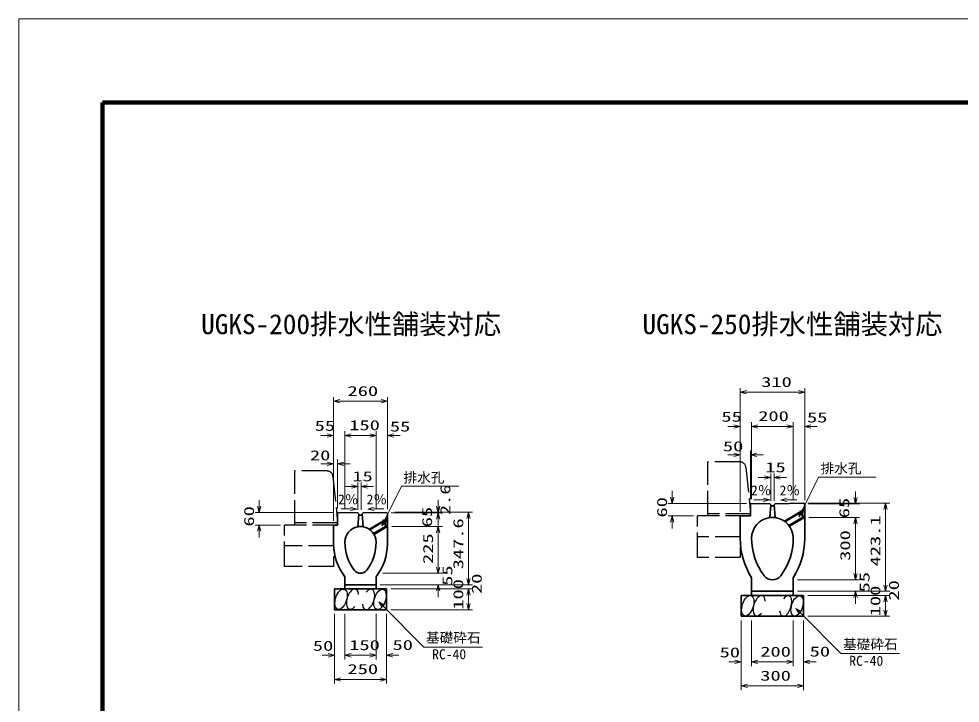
# Model space of a CAD drawing. Units: millimetres on the paper. Extents: x 0 to 841, y 0 to 594.
# Drawn here: x 0 to 226.3, y 429.5 to 594 of the extents above; entities that cross this region are included whole.
import ezdxf
from ezdxf.enums import TextEntityAlignment as Align

# ---------------------------------------------------------------- set-up
doc = ezdxf.new("R2010")
doc.units = ezdxf.units.MM
doc.linetypes.add('DASHED', pattern=[7.5, 6, -1.5])
for name, color, linetype, lineweight in [('D-STR-DIM（寸法）', 7, 'Continuous', 13), ('D-STR-HTXT(基礎砕石-旗)', 7, 'Continuous', 13), ('D-STR-HTXT（WS-旗）', 7, 'Continuous', 13), ('D-STR-STRF(グリ)', 7, 'Continuous', 25), ('D-STR-STRF(歩車)', 7, 'DASHED', 25), ('D-STR（構造物WS）', 1, 'Continuous', 35), ('D-STR（構造物）', 1, 'Continuous', 35), ('D-TTL-LINE（区切線）', 7, 'Continuous', 18), ('D-TTL（外枠）', 2, 'Continuous', 140)]:
    doc.layers.add(name, color=color, linetype=linetype, lineweight=lineweight)
doc.layers.add('D-STR-TXT(文字)', color=7, linetype='Continuous')
doc.styles.add('ＭＳ ゴシック', font='')
doc.styles.get('ＭＳ ゴシック').set_extended_font_data('MS Gothic')

# ---------------------------------------------------------------- blocks, each defined once
blk = doc.blocks.new('_Open30')
at = {"color": 7, "linetype": 'Continuous', "lineweight": 13}
for p, q in [((-1, 0.2679), (0, 0)), ((0, 0), (-1, -0.2679)), ((0, 0), (-1, 0))]:
    blk.add_line(p, q, dxfattribs=at)

msp = doc.modelspace()

# ---------------------------------------------------------------- linework, layer by layer
at = {"layer": 'D-STR-DIM（寸法）'}
for p, q in [((173.386, 497.029), (173.386, 505.238)), ((173.386, 497.029), (173.386, 505.238)), ((188.886, 497.029), (188.886, 505.238)), ((188.886, 497.029), (188.886, 505.238)), ((75.626, 494.851), (75.626, 503.06)), ((88.626, 494.851), (88.626, 503.06)), ((174.886, 504.238), (187.386, 504.238)), ((174.886, 504.238), (187.386, 504.238)), ((77.126, 502.06), (87.126, 502.06)), ((171.886, 496.029), (170.386, 496.029)), ((171.886, 496.029), (170.386, 496.029)), ((173.386, 475.497), (173.386, 497.029)), ((173.386, 475.497), (173.386, 497.029)), ((176.136, 478.492), (176.136, 497.029)), ((176.136, 478.492), (176.136, 497.029)), ((176.136, 478.492), (176.136, 497.029)), ((176.136, 478.492), (176.136, 497.029)), ((177.636, 496.029), (179.136, 496.029)), ((177.636, 496.029), (184.636, 496.029)), ((177.636, 496.029), (179.136, 496.029)), ((177.636, 496.029), (184.636, 496.029)), ((184.636, 496.029), (183.136, 496.029)), ((184.636, 496.029), (183.136, 496.029)), ((186.136, 478.492), (186.136, 497.029)), ((186.136, 478.492), (186.136, 497.029)), ((186.136, 478.492), (186.136, 497.029)), ((186.136, 478.492), (186.136, 497.029)), ((188.886, 478.297), (188.886, 497.029)), ((188.886, 478.297), (188.886, 497.029)), ((190.386, 496.029), (191.886, 496.029)), ((190.386, 496.029), (191.886, 496.029)), ((74.126, 493.851), (72.626, 493.851)), ((75.626, 473.319), (75.626, 494.851)), ((78.376, 476.314), (78.376, 494.851)), ((78.376, 476.283), (78.376, 494.851)), ((79.876, 493.851), (81.376, 493.851)), ((79.876, 493.851), (84.376, 493.851)), ((84.376, 493.851), (82.876, 493.851)), ((85.876, 476.283), (85.876, 494.851)), ((85.876, 476.314), (85.876, 494.851)), ((88.626, 476.119), (88.626, 494.851)), ((90.126, 493.851), (91.626, 493.851)), ((171.886, 489.22), (170.386, 489.22)), ((171.886, 489.22), (170.386, 489.22)), ((173.386, 475.497), (173.386, 490.22)), ((173.386, 475.497), (173.386, 490.22)), ((175.886, 478.497), (175.886, 490.22)), ((175.886, 478.497), (175.886, 490.22)), ((177.386, 489.22), (178.886, 489.22)), ((177.386, 489.22), (178.886, 489.22)), ((74.126, 487.041), (72.626, 487.041)), ((75.626, 473.319), (75.626, 488.041)), ((76.626, 476.319), (76.626, 488.041)), ((78.126, 487.041), (79.626, 487.041)), ((180.741, 478.148), (180.741, 484.742)), ((180.741, 478.148), (180.741, 484.742)), ((181.532, 478.132), (181.532, 484.742)), ((181.532, 478.132), (181.532, 484.742)), ((81.482, 475.97), (81.482, 482.564)), ((81.482, 475.97), (81.482, 482.564)), ((82.273, 475.954), (82.273, 482.564)), ((82.273, 475.954), (82.273, 482.564)), ((179.241, 483.742), (177.741, 483.742)), ((179.241, 483.742), (177.741, 483.742)), ((183.032, 483.742), (184.532, 483.742)), ((183.032, 483.742), (184.532, 483.742)), ((79.982, 481.564), (78.482, 481.564)), ((79.982, 481.564), (78.482, 481.564)), ((83.773, 481.564), (85.273, 481.564)), ((83.773, 481.564), (85.273, 481.564)), ((157.052, 478.997), (157.052, 480.497)), ((157.052, 478.997), (157.052, 480.497)), ((201.078, 478.904), (201.078, 480.404)), ((57.792, 476.819), (57.792, 478.319)), ((57.792, 476.819), (57.792, 478.319)), ((100.819, 476.872), (100.819, 478.372)), ((100.819, 476.734), (100.819, 478.234)), ((100.819, 476.734), (100.819, 478.234)), ((174.886, 477.497), (156.052, 477.497)), ((174.886, 477.497), (156.052, 477.497)), ((176.65, 478.411), (179.011, 478.364)), ((176.65, 478.411), (179.011, 478.364)), ((186.996, 478.407), (184.635, 478.36)), ((186.996, 478.407), (184.635, 478.36)), ((189.636, 477.542), (209.339, 477.542)), ((189.636, 477.542), (209.339, 477.542)), ((75.626, 475.319), (56.792, 475.319)), ((75.626, 475.319), (56.792, 475.319)), ((77.39, 476.233), (79.752, 476.186)), ((77.39, 476.233), (79.752, 476.186)), ((87.737, 476.229), (85.375, 476.182)), ((87.737, 476.229), (85.375, 476.182)), ((89.478, 475.234), (101.819, 475.234)), ((89.478, 475.234), (101.819, 475.234)), ((89.494, 475.219), (101.819, 475.219)), ((90.376, 475.372), (101.819, 475.372)), ((91.376, 475.372), (109.079, 475.372)), ((189.776, 477.404), (202.078, 477.404)), ((208.339, 457.877), (208.339, 476.042)), ((208.339, 457.877), (208.339, 476.042)), ((100.819, 473.719), (100.819, 472.219)), ((108.079, 459.459), (108.079, 473.872)), ((162.136, 474.497), (156.052, 474.497)), ((162.136, 474.497), (156.052, 474.497)), ((157.052, 472.997), (157.052, 471.497)), ((157.052, 472.997), (157.052, 471.497)), ((189.886, 474.127), (202.078, 474.127)), ((189.886, 474.127), (202.078, 474.127)), ((62.876, 472.319), (56.792, 472.319)), ((62.876, 472.319), (56.792, 472.319)), ((57.792, 470.819), (57.792, 469.319)), ((57.792, 470.819), (57.792, 469.319)), ((89.626, 471.957), (101.819, 471.957)), ((89.626, 471.957), (101.819, 471.957)), ((89.626, 471.957), (101.819, 471.957)), ((201.078, 460.627), (201.078, 472.627)), ((201.078, 472.627), (201.078, 471.127)), ((100.819, 470.457), (100.819, 468.957)), ((100.819, 462.209), (100.819, 470.457)), ((100.819, 470.457), (100.819, 468.957)), ((100.819, 462.209), (100.819, 463.709)), ((201.078, 460.627), (201.078, 462.127)), ((87.467, 460.709), (101.819, 460.709)), ((87.467, 460.709), (101.819, 460.709)), ((108.079, 459.459), (108.079, 460.959)), ((208.339, 457.877), (208.339, 459.377)), ((208.339, 457.877), (208.339, 459.377)), ((86.876, 457.959), (109.079, 457.959)), ((86.876, 457.959), (109.079, 457.959)), ((86.876, 457.959), (101.819, 457.959)), ((187.136, 459.127), (202.078, 459.127)), ((187.136, 459.127), (202.078, 459.127)), ((89.376, 456.959), (109.079, 456.959)), ((89.376, 456.959), (109.079, 456.959)), ((100.819, 456.459), (100.819, 454.959)), ((108.079, 453.459), (108.079, 455.459)), ((108.079, 455.459), (108.079, 453.959)), ((187.136, 456.377), (209.339, 456.377)), ((187.136, 456.377), (209.339, 456.377)), ((187.136, 456.377), (202.078, 456.377)), ((187.136, 456.377), (209.339, 456.377)), ((187.136, 456.377), (209.339, 456.377)), ((189.636, 455.377), (209.339, 455.377)), ((189.636, 455.377), (209.339, 455.377)), ((189.636, 455.377), (209.339, 455.377)), ((189.636, 455.377), (209.339, 455.377)), ((201.078, 454.877), (201.078, 453.377)), ((208.339, 451.877), (208.339, 453.877)), ((208.339, 453.877), (208.339, 452.377)), ((208.339, 451.877), (208.339, 453.877)), ((208.339, 453.877), (208.339, 452.377)), ((75.876, 450.959), (75.876, 439.992)), ((75.876, 450.959), (75.876, 439.992)), ((78.376, 450.959), (78.376, 439.992)), ((78.376, 450.959), (78.376, 439.992)), ((78.376, 450.959), (78.376, 439.992)), ((85.876, 450.959), (85.876, 439.992)), ((85.876, 450.959), (85.876, 439.992)), ((88.376, 450.959), (88.376, 439.992)), ((89.376, 451.959), (109.079, 451.959)), ((189.636, 450.377), (209.339, 450.377)), ((189.636, 450.377), (209.339, 450.377)), ((173.636, 449.377), (173.636, 438.41)), ((173.636, 449.377), (173.636, 438.41)), ((176.136, 449.377), (176.136, 438.41)), ((176.136, 449.377), (176.136, 438.41)), ((176.136, 449.377), (176.136, 438.41)), ((176.136, 449.377), (176.136, 438.41)), ((186.136, 449.377), (186.136, 438.41)), ((186.136, 449.377), (186.136, 438.41)), ((186.136, 449.377), (186.136, 438.41)), ((186.136, 449.377), (186.136, 438.41)), ((188.636, 449.377), (188.636, 438.41)), ((188.636, 449.377), (188.636, 438.41)), ((74.376, 440.992), (72.876, 440.992)), ((74.376, 440.992), (72.876, 440.992)), ((75.876, 439.992), (75.876, 434.218)), ((79.876, 440.992), (81.376, 440.992)), ((79.876, 440.992), (81.376, 440.992)), ((79.876, 440.992), (84.376, 440.992)), ((84.376, 440.992), (82.876, 440.992)), ((88.376, 439.992), (88.376, 434.218)), ((89.876, 440.992), (91.376, 440.992)), ((172.136, 439.41), (170.636, 439.41)), ((172.136, 439.41), (170.636, 439.41)), ((177.636, 439.41), (179.136, 439.41)), ((177.636, 439.41), (184.636, 439.41)), ((177.636, 439.41), (179.136, 439.41)), ((177.636, 439.41), (184.636, 439.41)), ((184.636, 439.41), (183.136, 439.41)), ((184.636, 439.41), (183.136, 439.41)), ((190.136, 439.41), (191.636, 439.41)), ((190.136, 439.41), (191.636, 439.41)), ((173.636, 438.41), (173.636, 432.636)), ((173.636, 438.41), (173.636, 432.636)), ((188.636, 438.41), (188.636, 432.636)), ((188.636, 438.41), (188.636, 432.636)), ((77.376, 435.218), (86.876, 435.218)), ((175.136, 433.636), (187.136, 433.636)), ((175.136, 433.636), (187.136, 433.636))]:
    msp.add_line(p, q, dxfattribs=at)
at = {"layer": 'D-STR-HTXT(基礎砕石-旗)'}
for points in [[(111.42, 442.986), (97.317, 442.986), (87.594, 452.803)], [(211.68, 441.404), (197.576, 441.404), (187.853, 451.221)]]:
    msp.add_lwpolyline(points, dxfattribs=at)
at = {"layer": 'D-STR-HTXT（WS-旗）'}
for points in [[(206.013, 483.852), (192.224, 483.852), (188.184, 475.641)], [(105.753, 481.644), (91.965, 481.644), (87.924, 473.433)]]:
    msp.add_lwpolyline(points, dxfattribs=at)
at = {"layer": 'D-STR-STRF(グリ)'}
for centre, major_axis in [((77.452, 454.482), (0.79, 2.421)), ((86.801, 454.435), (-0.79, -2.421)), ((175.211, 452.9), (0.79, 2.421)), ((187.061, 452.853), (-0.79, -2.421))]:
    msp.add_ellipse(centre, major_axis=major_axis, ratio=0.5139, dxfattribs=at)
for centre, major_axis in [((80.192, 454.482), (0.79, 2.421)), ((84.061, 454.435), (-0.79, -2.421)), ((177.952, 452.9), (0.79, 2.421)), ((184.32, 452.853), (-0.79, -2.421))]:
    msp.add_ellipse(centre, major_axis=major_axis, ratio=0.5139, start_param=5.3575563, end_param=10.3750652, dxfattribs=at)
at = {"layer": 'D-STR-STRF(歩車)'}
for p, q in [((165.636, 474.497), (165.636, 487.497)), ((173.278, 487.497), (165.636, 487.497)), ((66.376, 472.319), (66.376, 485.319)), ((74.019, 485.319), (66.376, 485.319)), ((174.771, 486.146), (175.886, 474.997)), ((75.511, 483.968), (76.626, 472.819)), ((175.886, 474.497), (163.136, 474.497)), ((163.136, 464.497), (163.136, 474.497)), ((175.886, 474.997), (165.636, 474.997)), ((173.386, 474.497), (173.386, 464.497)), ((76.626, 472.319), (63.876, 472.319)), ((63.876, 462.319), (63.876, 472.319)), ((76.626, 472.819), (66.376, 472.819)), ((75.626, 472.319), (75.626, 462.319)), ((173.386, 469.497), (163.136, 469.497)), ((75.626, 467.319), (63.876, 467.319)), ((173.386, 464.497), (163.136, 464.497)), ((75.626, 462.319), (63.876, 462.319))]:
    msp.add_line(p, q, dxfattribs=at)
for centre in [(173.278, 485.997), (74.019, 483.819)]:
    msp.add_arc(centre, 1.5, 5.71077, 89.99998, dxfattribs=at)
at = {"layer": 'D-STR（構造物WS）'}
for p, q in [((188.728, 476.03), (184.025, 473.208)), ((184.156, 473.112), (188.311, 475.604)), ((188.311, 475.647), (188.811, 475.947)), ((188.311, 474.447), (188.311, 475.647)), ((188.811, 475.947), (188.563, 476.194)), ((188.811, 474.147), (188.811, 475.947)), ((88.468, 473.822), (84.257, 471.295)), ((84.389, 471.199), (88.051, 473.397)), ((88.051, 473.439), (88.551, 473.739)), ((88.051, 472.239), (88.051, 473.439)), ((88.551, 473.739), (88.304, 473.986)), ((88.551, 471.939), (88.551, 473.739)), ((188.811, 474.447), (185.075, 472.205)), ((185.225, 472.004), (188.811, 474.155)), ((188.811, 474.447), (188.311, 474.447)), ((188.508, 473.972), (188.811, 474.147)), ((88.551, 472.239), (85.262, 470.265)), ((85.392, 470.052), (88.551, 471.947)), ((88.551, 472.239), (88.051, 472.239)), ((88.248, 471.764), (88.551, 471.939))]:
    msp.add_line(p, q, dxfattribs=at)
at = {"layer": 'D-STR（構造物）'}
for p, q in [((180.511, 477.404), (175.886, 477.497)), ((175.886, 477.497), (175.886, 474.497)), ((181.761, 477.404), (188.636, 477.542)), ((188.636, 477.542), (188.886, 477.297)), ((81.501, 475.219), (76.626, 475.319)), ((76.626, 475.319), (76.626, 472.319)), ((81.501, 475.219), (81.726, 474.969)), ((82.521, 474.969), (82.751, 475.219)), ((88.376, 475.334), (82.751, 475.219)), ((180.511, 477.404), (180.739, 477.15)), ((180.511, 477.404), (180.741, 477.148)), ((180.739, 477.15), (180.511, 474.088)), ((181.531, 477.15), (181.763, 474.087)), ((181.533, 477.15), (181.761, 477.404)), ((181.533, 477.15), (181.761, 477.404)), ((188.886, 477.297), (188.886, 469.127)), ((81.726, 474.964), (81.501, 471.904)), ((81.981, 474.714), (82.271, 474.714)), ((82.521, 474.969), (82.751, 471.904)), ((173.386, 474.497), (173.386, 469.127)), ((175.886, 474.497), (173.386, 474.497)), ((76.626, 472.319), (75.626, 472.319)), ((75.626, 472.319), (75.626, 467.625)), ((78.376, 459.874), (78.376, 456.959)), ((85.876, 459.874), (85.876, 456.959)), ((176.136, 459.637), (176.136, 456.377)), ((186.136, 456.377), (186.136, 459.637)), ((85.876, 457.959), (78.376, 457.959)), ((176.136, 455.377), (176.136, 457.467)), ((75.876, 456.959), (88.376, 456.959)), ((75.876, 456.959), (75.876, 451.959)), ((88.376, 456.959), (88.376, 451.959)), ((173.636, 455.377), (188.636, 455.377)), ((173.636, 455.377), (173.636, 450.377)), ((176.136, 456.377), (186.136, 456.377)), ((186.136, 456.332), (186.136, 455.332)), ((188.636, 450.377), (188.636, 455.377)), ((75.876, 451.959), (88.376, 451.959)), ((173.636, 450.377), (188.636, 450.377))]:
    msp.add_line(p, q, dxfattribs=at)
at = {"layer": 'D-STR（構造物）', "linetype": 'DASHED'}
for p in [(180.991, 476.9), (181.281, 476.9)]:
    msp.add_line(p, (181.136, 476.9), dxfattribs=at)
at = {"layer": 'D-STR（構造物）'}
msp.add_lwpolyline([(88.376, 475.334), (88.626, 475.089), (88.626, 467.699)], dxfattribs=at)
at = {"layer": 'D-STR（構造物）', "linetype": 'DASHED'}
for centre, radius, start, end in [((180.989, 477.15), 0.25, 179.93762, 270), ((181.283, 477.15), 0.25, 270, 0.06238), ((181.135, 469.116), 5.011, 82.82494, 97.15522), ((82.126, 468.239), 3.717, 80.32104, 99.67896)]:
    msp.add_arc(centre, radius, start, end, dxfattribs=at)
at = {"layer": 'D-STR（構造物）'}
for centre, radius, start, end in [((81.976, 474.964), 0.25, 179.93762, 270), ((82.271, 474.964), 0.25, 270, 0.06238), ((181.136, 469.127), 5, 97.18519, 179.99805), ((181.136, 469.127), 5, 0, 82.81926), ((82.126, 468.209), 3.75, 99.59193, 180.04506), ((82.132, 468.211), 3.745, 359.92426, 80.47554), ((191.136, 469.127), 17.75, 180, 212.32053), ((191.136, 469.127), 15, 180, 216.86989), ((171.136, 469.127), 15, 323.1301, 0), ((171.136, 469.127), 17.75, 327.67947, 0), ((88.906, 467.969), 13.284, 181.1595, 217.55334), ((89.626, 468.209), 11.25, 180.015, 216.8604), ((74.626, 468.209), 11.25, 323.13959, 359.98497), ((75.341, 467.969), 13.284, 322.44666, 358.84048), ((82.126, 462.584), 1.875, 216.81288, 323.1871), ((181.136, 461.627), 2.5, 216.86987, 323.13013)]:
    msp.add_arc(centre, radius, start, end, dxfattribs=at)
at = {"layer": 'D-TTL-LINE（区切線）'}
for p, q in [((841, 594), (0, 594)), ((0, 594), (0, 0))]:
    msp.add_line(p, q, dxfattribs=at)
at = {"layer": 'D-TTL（外枠）'}
for p, q in [((820.9, 573.9), (20.1, 573.9)), ((20.1, 573.9), (20.1, 20.1))]:
    msp.add_line(p, q, dxfattribs=at)

# ---------------------------------------------------------------- block references
at = {"layer": 'D-STR-DIM（寸法）', "xscale": 1.5, "yscale": 1.5}
for p, rotation in [((173.386, 504.238), 180), ((173.386, 504.238), 180), ((75.626, 502.06), 180), ((176.136, 496.029), 180), ((176.136, 496.029), 180), ((176.136, 496.029), 180), ((176.136, 496.029), 180), ((188.886, 496.029), 180), ((188.886, 496.029), 180), ((78.376, 493.851), 180), ((78.376, 493.851), 180), ((88.626, 493.851), 180), ((175.886, 489.22), 180), ((175.886, 489.22), 180), ((76.626, 487.041), 180), ((82.273, 481.564), 180), ((82.273, 481.564), 180), ((181.532, 483.742), 180), ((181.532, 483.742), 180), ((157.052, 477.497), 270), ((157.052, 477.497), 270), ((180.511, 478.334), 358.85424), ((180.511, 478.334), 358.85424), ((183.135, 478.33), 181.14576), ((183.135, 478.33), 181.14576), ((201.078, 477.404), 270), ((208.339, 477.542), 90), ((208.339, 477.542), 90), ((57.792, 475.319), 270), ((57.792, 475.319), 270), ((81.251, 476.156), 358.85424), ((81.251, 476.156), 358.85424), ((83.876, 476.152), 181.14576), ((83.876, 476.152), 181.14576), ((100.819, 475.372), 270), ((100.819, 475.234), 270), ((100.819, 475.234), 270), ((100.819, 475.219), 90), ((108.079, 475.372), 90), ((157.052, 474.497), 90), ((157.052, 474.497), 90), ((201.078, 474.127), 90), ((201.078, 474.127), 90), ((57.792, 472.319), 90), ((57.792, 472.319), 90), ((100.819, 471.957), 90), ((100.819, 471.957), 90), ((100.819, 471.957), 90), ((100.819, 460.709), 270), ((100.819, 460.709), 270), ((108.079, 457.959), 270), ((108.079, 457.959), 270), ((201.078, 459.127), 270), ((201.078, 459.127), 270), ((100.819, 457.959), 90), ((208.339, 456.377), 270), ((208.339, 456.377), 270), ((208.339, 456.377), 270), ((208.339, 456.377), 270), ((108.079, 456.959), 90), ((108.079, 456.959), 90), ((201.078, 456.377), 90), ((208.339, 455.377), 90), ((208.339, 455.377), 90), ((208.339, 455.377), 90), ((208.339, 455.377), 90), ((108.079, 451.959), 270), ((208.339, 450.377), 270), ((208.339, 450.377), 270), ((78.376, 440.992), 180), ((78.376, 440.992), 180), ((78.376, 440.992), 180), ((88.376, 440.992), 180), ((176.136, 439.41), 180), ((176.136, 439.41), 180), ((176.136, 439.41), 180), ((176.136, 439.41), 180), ((188.636, 439.41), 180), ((188.636, 439.41), 180), ((75.876, 435.218), 180), ((173.636, 433.636), 180), ((173.636, 433.636), 180)]:
    msp.add_blockref('_Open30', p, dxfattribs=dict(at, rotation=rotation))
for p in [(188.886, 504.238), (188.886, 504.238), (88.626, 502.06), (173.386, 496.029), (173.386, 496.029), (186.136, 496.029), (186.136, 496.029), (186.136, 496.029), (186.136, 496.029), (75.626, 493.851), (85.876, 493.851), (85.876, 493.851), (173.386, 489.22), (173.386, 489.22), (75.626, 487.041), (81.482, 481.564), (81.482, 481.564), (180.741, 483.742), (180.741, 483.742), (75.876, 440.992), (75.876, 440.992), (85.876, 440.992), (85.876, 440.992), (173.636, 439.41), (173.636, 439.41), (186.136, 439.41), (186.136, 439.41), (186.136, 439.41), (186.136, 439.41), (88.376, 435.218), (188.636, 433.636), (188.636, 433.636)]:
    msp.add_blockref('_Open30', p, dxfattribs=at)
at = {"layer": 'D-STR-HTXT(基礎砕石-旗)', "xscale": 1.5, "yscale": 1.5, "rotation": 134.72505}
for p in [(86.538, 453.868), (186.797, 452.286)]:
    msp.add_blockref('_Open30', p, dxfattribs=at)
at = {"layer": 'D-STR-HTXT（WS-旗）', "xscale": 1.5, "yscale": 1.5, "rotation": 243.798}
for p in [(187.521, 474.295), (87.262, 472.087)]:
    msp.add_blockref('_Open30', p, dxfattribs=at)

# ---------------------------------------------------------------- texts
at = {"layer": 'D-STR-DIM（寸法）', "style": 'ＭＳ ゴシック', "width": 1.5}
for s, p in [('310', (178.428, 504.775)), ('310', (178.428, 504.775)), ('260', (79.001, 502.597)), ('55', (168.867, 496.423)), ('55', (168.867, 496.423)), ('200', (177.719, 496.567)), ('200', (177.719, 496.567)), ('55', (189.451, 496.252)), ('55', (189.451, 496.252)), ('55', (71.107, 494.245)), ('150', (79.418, 494.389)), ('55', (89.191, 494.074)), ('50', (169.235, 489.322)), ('50', (169.235, 489.322)), ('20', (69.976, 487.144)), ('15', (179.424, 484.279)), ('15', (179.424, 484.279)), ('15', (80.164, 482.101)), ('15', (80.164, 482.101)), ('50', (70.679, 441.359)), ('50', (70.679, 441.359)), ('150', (79.418, 441.529)), ('50', (89.828, 441.566)), ('50', (168.438, 439.777)), ('50', (168.438, 439.777)), ('200', (178.219, 439.947)), ('200', (178.219, 439.947)), ('50', (190.088, 439.985)), ('50', (190.088, 439.985)), ('250', (79.001, 435.756)), ('300', (178.219, 434.174)), ('300', (178.219, 434.174))]:
    msp.add_text(s, height=2.405, dxfattribs=at).set_placement(p, align=Align.BOTTOM_LEFT)
at = {"layer": 'D-STR-DIM（寸法）', "style": 'ＭＳ ゴシック'}
for rotation, p in [(0.01, (175.983, 478.724)), (0.01, (175.983, 478.724)), (359.99, (182.853, 478.72)), (359.99, (182.853, 478.72)), (0.01, (76.724, 476.546)), (0.01, (76.724, 476.546)), (359.99, (83.593, 476.542)), (359.99, (83.593, 476.542))]:
    msp.add_text('2％', height=2.405, rotation=rotation, dxfattribs=at).set_placement(p, align=Align.BOTTOM_LEFT)
at = {"layer": 'D-STR-DIM（寸法）', "style": 'ＭＳ ゴシック', "width": 1.5}
for s, p in [('2.6', (104.432, 474.709)), ('60', (156.514, 474.122)), ('60', (156.514, 474.122)), ('65', (200.312, 473.948)), ('60', (57.255, 471.944)), ('60', (57.255, 471.944)), ('65', (100.053, 471.777)), ('65', (100.053, 471.777)), ('347.6', (107.542, 461.665)), ('423.1', (207.801, 462.376)), ('423.1', (207.801, 462.376)), ('300', (200.541, 463.71)), ('225', (100.281, 462.953)), ('55', (104.927, 457.701)), ('20', (111.993, 455.74)), ('55', (205.187, 456.119)), ('100', (107.542, 451.959)), ('100', (207.801, 450.377)), ('100', (207.801, 450.377)), ('20', (212.253, 454.158)), ('20', (212.253, 454.158))]:
    msp.add_text(s, height=2.405, rotation=90, dxfattribs=at).set_placement(p, align=Align.BOTTOM_LEFT)
at = {"layer": 'D-STR-HTXT(基礎砕石-旗)', "style": 'ＭＳ ゴシック'}
for s, p in [('基礎砕石', (97.852, 443.322)), ('基礎砕石', (198.112, 441.74)), ('RC-40', (99.34, 439.336)), ('RC-40', (199.599, 437.754))]:
    msp.add_text(s, height=2.405, dxfattribs=at).set_placement(p, align=Align.BOTTOM_LEFT)
at = {"layer": 'D-STR-HTXT（WS-旗）', "style": 'ＭＳ ゴシック'}
for p in [(192.705, 484.004), (92.446, 481.796)]:
    msp.add_text('排水孔', height=2.405, dxfattribs=at).set_placement(p, align=Align.BOTTOM_LEFT)
at = {"layer": 'D-STR-TXT(文字)', "style": 'ＭＳ ゴシック'}
for s, p in [('UGKS-200排水性舗装対応', (43.813, 516.751)), ('UGKS-250排水性舗装対応', (149.896, 516.751))]:
    msp.add_text(s, height=4.811, dxfattribs=at).set_placement(p, align=Align.BOTTOM_LEFT)

doc.saveas('drawing.dxf')
